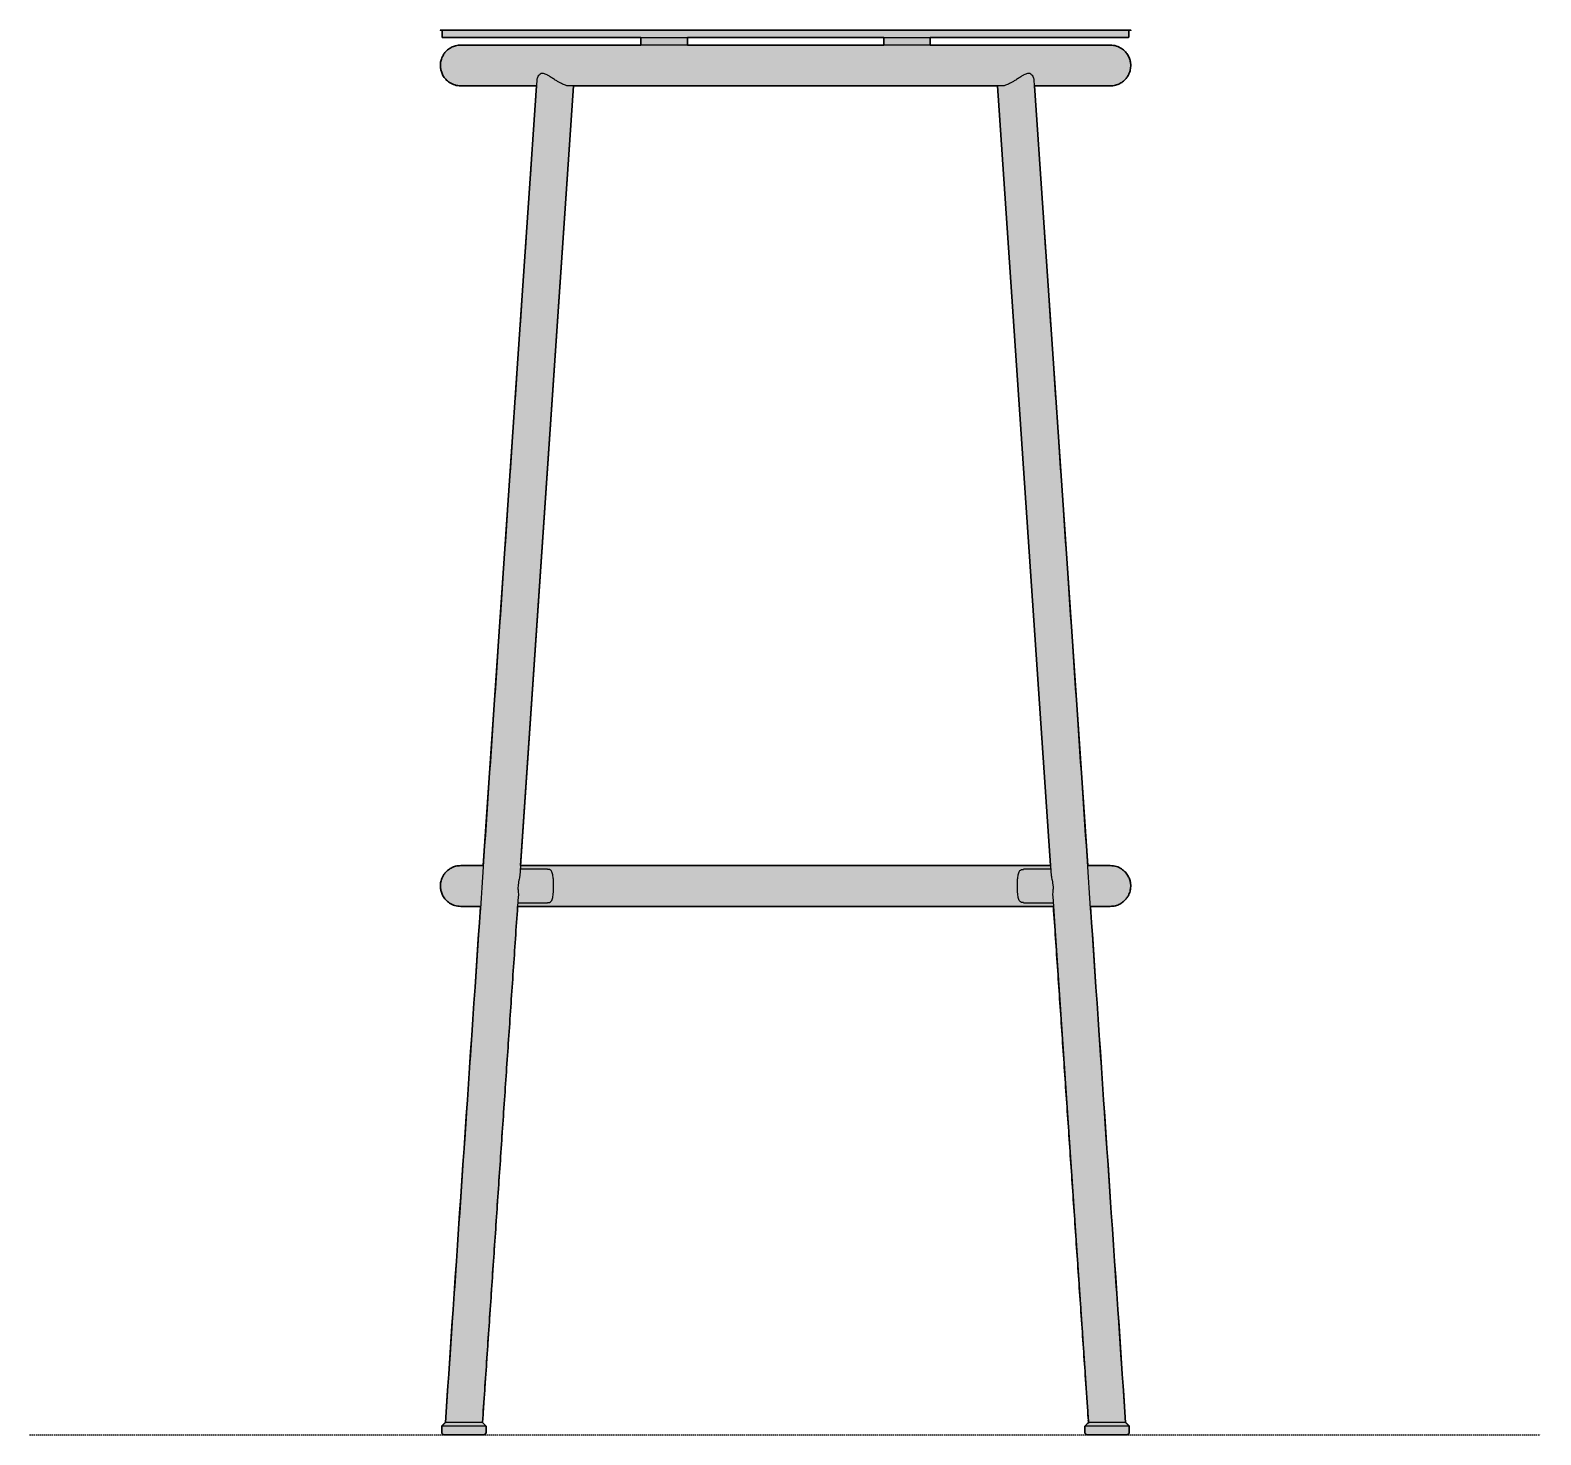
# Model space of a CAD drawing. Header units: millimetres. Extents: x 0 to 1638, y 0 to 757.
# Drawn here: x 0 to 814, y 0 to 757 of the extents above; entities that cross this region are included whole.
import ezdxf

# ---------------------------------------------------------------- set-up
doc = ezdxf.new("R2010")
doc.units = ezdxf.units.MM
doc.linetypes.add('Dots', pattern=[1, 0, -1])
doc.layers.add('Blocks', color=7, linetype='Continuous')
doc.layers.add('Blocks$Fill', color=7, linetype='Continuous', true_color=0xffffff)
for name, color, linetype, lineweight, true_color in [('Blocks$Inner', 7, 'Continuous', 25, 0x007f00), ('Blocks$Outline', 7, 'Continuous', 35, 0xff3f3f), ('Groud', 7, 'Dots', 25, 0x243775)]:
    doc.layers.add(name, color=color, linetype=linetype, lineweight=lineweight, true_color=true_color)

# ---------------------------------------------------------------- blocks, each defined once
blk = doc.blocks.new('Circa Barstool High Side')
at = {"layer": 'Blocks$Fill', "extrusion": (0, 0, -1)}
h = blk.add_hatch(color=256, dxfattribs=at)
h.paths.add_polyline_path([(-484.95, 752.6), (-484.95, 748.6), (-582.05, 748.6), (-582.88, 748.52), (-583.3, 748.48), (-583.71, 748.43), (-584.12, 748.37), (-584.53, 748.29), (-584.74, 748.25), (-584.94, 748.2), (-585.14, 748.15), (-585.34, 748.1), (-585.52, 748.04), (-585.7, 747.98), (-585.88, 747.92), (-586.06, 747.85), (-586.24, 747.78), (-586.41, 747.71), (-586.59, 747.63), (-586.76, 747.55), (-586.93, 747.47), (-587.11, 747.38), (-587.27, 747.29), (-587.44, 747.19), (-587.77, 747), (-588.1, 746.79), (-588.38, 746.59), (-588.67, 746.39), (-588.94, 746.17), (-589.21, 745.95), (-589.47, 745.72), (-589.72, 745.48), (-589.97, 745.23), (-590.21, 744.98), (-590.41, 744.75), (-590.61, 744.5), (-590.81, 744.26), (-590.99, 744), (-591.17, 743.75), (-591.35, 743.48), (-591.51, 743.21), (-591.67, 742.94), (-591.8, 742.7), (-591.92, 742.45), (-592.04, 742.19), (-592.16, 741.94), (-592.27, 741.68), (-592.37, 741.42), (-592.46, 741.16), (-592.55, 740.89), (-592.62, 740.66), (-592.68, 740.42), (-592.74, 740.18), (-592.8, 739.94), (-592.85, 739.7), (-592.89, 739.46), (-592.93, 739.22), (-592.96, 738.98), (-592.99, 738.77), (-593.01, 738.56), (-593.02, 738.35), (-593.04, 738.14), (-593.05, 737.93), (-593.05, 737.72), (-593.05, 737.51), (-593.05, 737.3), (-593.03, 736.94), (-593, 736.59), (-592.97, 736.24), (-592.92, 735.89), (-592.87, 735.61), (-592.81, 735.32), (-592.75, 735.04), (-592.68, 734.76), (-592.59, 734.45), (-592.49, 734.14), (-592.39, 733.84), (-592.27, 733.54), (-592.2, 733.36), (-592.12, 733.18), (-592.05, 733.01), (-591.96, 732.83), (-591.88, 732.66), (-591.79, 732.49), (-591.7, 732.32), (-591.6, 732.15), (-591.49, 731.95), (-591.37, 731.76), (-591.25, 731.57), (-591.13, 731.39), (-591, 731.2), (-590.87, 731.02), (-590.73, 730.84), (-590.59, 730.67), (-590.42, 730.47), (-590.26, 730.27), (-590.08, 730.08), (-589.9, 729.9), (-589.72, 729.72), (-589.54, 729.54), (-589.34, 729.37), (-589.15, 729.2), (-588.93, 729.01), (-588.7, 728.84), (-588.47, 728.67), (-588.23, 728.5), (-587.99, 728.34), (-587.74, 728.19), (-587.49, 728.04), (-587.24, 727.9), (-586.95, 727.75), (-586.66, 727.61), (-586.37, 727.48), (-586.07, 727.35), (-585.77, 727.24), (-585.47, 727.14), (-585.31, 727.09), (-585.16, 727.04), (-585, 727), (-584.85, 726.96), (-584.68, 726.92), (-584.51, 726.89), (-584.16, 726.82), (-583.81, 726.77), (-583.46, 726.72), (-582.76, 726.65), (-582.05, 726.6), (-581.63, 726.6), (-541.28, 726.6), (-569.87, 306.6), (-582.05, 306.6), (-582.88, 306.52), (-583.3, 306.48), (-583.71, 306.43), (-584.12, 306.37), (-584.53, 306.29), (-584.74, 306.25), (-584.94, 306.2), (-585.14, 306.15), (-585.34, 306.1), (-585.52, 306.04), (-585.7, 305.98), (-585.88, 305.92), (-586.06, 305.85), (-586.24, 305.78), (-586.41, 305.71), (-586.59, 305.63), (-586.76, 305.55), (-586.93, 305.47), (-587.11, 305.38), (-587.27, 305.29), (-587.44, 305.19), (-587.77, 305), (-588.1, 304.79), (-588.38, 304.59), (-588.67, 304.39), (-588.94, 304.17), (-589.21, 303.95), (-589.47, 303.72), (-589.72, 303.48), (-589.97, 303.23), (-590.21, 302.98), (-590.41, 302.75), (-590.61, 302.5), (-590.81, 302.26), (-590.99, 302), (-591.17, 301.75), (-591.35, 301.48), (-591.51, 301.21), (-591.67, 300.94), (-591.8, 300.7), (-591.92, 300.45), (-592.04, 300.19), (-592.16, 299.94), (-592.27, 299.68), (-592.37, 299.42), (-592.46, 299.16), (-592.55, 298.89), (-592.62, 298.66), (-592.68, 298.42), (-592.74, 298.18), (-592.8, 297.94), (-592.85, 297.7), (-592.89, 297.46), (-592.93, 297.22), (-592.96, 296.98), (-592.99, 296.77), (-593.01, 296.56), (-593.02, 296.35), (-593.04, 296.14), (-593.05, 295.93), (-593.05, 295.72), (-593.05, 295.51), (-593.05, 295.3), (-593.03, 294.94), (-593, 294.59), (-592.97, 294.24), (-592.92, 293.89), (-592.87, 293.61), (-592.81, 293.32), (-592.75, 293.04), (-592.68, 292.76), (-592.59, 292.45), (-592.49, 292.14), (-592.39, 291.84), (-592.27, 291.54), (-592.2, 291.36), (-592.12, 291.18), (-592.05, 291.01), (-591.96, 290.83), (-591.88, 290.66), (-591.79, 290.49), (-591.7, 290.32), (-591.6, 290.15), (-591.49, 289.95), (-591.37, 289.76), (-591.25, 289.57), (-591.13, 289.39), (-591, 289.2), (-590.87, 289.02), (-590.73, 288.84), (-590.59, 288.67), (-590.42, 288.47), (-590.26, 288.27), (-590.08, 288.08), (-589.9, 287.9), (-589.72, 287.72), (-589.54, 287.54), (-589.34, 287.37), (-589.15, 287.2), (-588.93, 287.01), (-588.7, 286.84), (-588.47, 286.67), (-588.23, 286.5), (-587.99, 286.34), (-587.74, 286.19), (-587.49, 286.04), (-587.24, 285.9), (-586.95, 285.75), (-586.66, 285.61), (-586.37, 285.48), (-586.07, 285.35), (-585.77, 285.24), (-585.47, 285.14), (-585.31, 285.09), (-585.16, 285.04), (-585, 285), (-584.85, 284.96), (-584.68, 284.92), (-584.51, 284.89), (-584.16, 284.82), (-583.81, 284.77), (-583.46, 284.72), (-582.76, 284.65), (-582.05, 284.6), (-581.63, 284.6), (-571.37, 284.6), (-590.3, 6.6), (-592.3, 4.6), (-592.3, 1.5), (-592.3, 1.47), (-592.3, 1.43), (-592.3, 1.4), (-592.29, 1.37), (-592.29, 1.33), (-592.29, 1.3), (-592.28, 1.26), (-592.28, 1.23), (-592.27, 1.19), (-592.26, 1.16), (-592.25, 1.12), (-592.24, 1.09), (-592.23, 1.05), (-592.22, 1.02), (-592.21, 0.98), (-592.2, 0.95), (-592.18, 0.91), (-592.17, 0.88), (-592.15, 0.84), (-592.13, 0.81), (-592.12, 0.78), (-592.1, 0.74), (-592.08, 0.71), (-592.06, 0.68), (-592.03, 0.65), (-592.01, 0.62), (-591.99, 0.58), (-591.97, 0.55), (-591.94, 0.52), (-591.91, 0.5), (-591.89, 0.47), (-591.86, 0.44), (-591.83, 0.41), (-591.8, 0.39), (-591.78, 0.36), (-591.75, 0.34), (-591.72, 0.31), (-591.68, 0.29), (-591.65, 0.27), (-591.62, 0.24), (-591.59, 0.22), (-591.56, 0.2), (-591.52, 0.19), (-591.49, 0.17), (-591.46, 0.15), (-591.42, 0.13), (-591.39, 0.12), (-591.35, 0.11), (-591.32, 0.09), (-591.28, 0.08), (-591.25, 0.07), (-591.21, 0.06), (-591.18, 0.05), (-591.14, 0.04), (-591.11, 0.03), (-591.07, 0.03), (-591.04, 0.02), (-591, 0.01), (-590.97, 0.01), (-590.94, 0.01), (-590.9, 0), (-590.87, 0), (-590.83, 0), (-590.8, 0), (-569.8, 0), (-569.77, 0), (-569.73, 0), (-569.7, 0), (-569.67, 0.01), (-569.63, 0.01), (-569.6, 0.01), (-569.56, 0.02), (-569.53, 0.03), (-569.49, 0.03), (-569.46, 0.04), (-569.42, 0.05), (-569.39, 0.06), (-569.35, 0.07), (-569.32, 0.08), (-569.28, 0.09), (-569.25, 0.11), (-569.21, 0.12), (-569.18, 0.13), (-569.15, 0.15), (-569.11, 0.17), (-569.08, 0.19), (-569.04, 0.2), (-569.01, 0.22), (-568.98, 0.24), (-568.95, 0.27), (-568.92, 0.29), (-568.89, 0.31), (-568.86, 0.34), (-568.83, 0.36), (-568.8, 0.39), (-568.77, 0.41), (-568.74, 0.44), (-568.71, 0.47), (-568.69, 0.5), (-568.66, 0.52), (-568.64, 0.55), (-568.61, 0.58), (-568.59, 0.62), (-568.57, 0.65), (-568.55, 0.68), (-568.52, 0.71), (-568.5, 0.74), (-568.49, 0.78), (-568.47, 0.81), (-568.45, 0.84), (-568.44, 0.88), (-568.42, 0.91), (-568.41, 0.95), (-568.39, 0.98), (-568.38, 1.02), (-568.37, 1.05), (-568.36, 1.09), (-568.35, 1.12), (-568.34, 1.16), (-568.33, 1.19), (-568.33, 1.23), (-568.32, 1.26), (-568.31, 1.3), (-568.31, 1.33), (-568.31, 1.37), (-568.3, 1.4), (-568.3, 1.43), (-568.3, 1.47), (-568.3, 1.5), (-568.3, 4.6), (-570.3, 6.6), (-551.37, 284.6), (-262.67, 284.6), (-243.74, 6.6), (-245.74, 4.6), (-245.74, 1.5), (-245.74, 1.47), (-245.74, 1.43), (-245.74, 1.4), (-245.74, 1.37), (-245.73, 1.33), (-245.73, 1.3), (-245.72, 1.26), (-245.72, 1.23), (-245.71, 1.19), (-245.7, 1.16), (-245.69, 1.12), (-245.68, 1.09), (-245.67, 1.05), (-245.66, 1.02), (-245.65, 0.98), (-245.64, 0.95), (-245.62, 0.91), (-245.61, 0.88), (-245.59, 0.84), (-245.57, 0.81), (-245.56, 0.78), (-245.54, 0.74), (-245.52, 0.71), (-245.5, 0.68), (-245.48, 0.65), (-245.45, 0.62), (-245.43, 0.58), (-245.41, 0.55), (-245.38, 0.52), (-245.36, 0.5), (-245.33, 0.47), (-245.3, 0.44), (-245.27, 0.41), (-245.25, 0.39), (-245.22, 0.36), (-245.19, 0.34), (-245.16, 0.31), (-245.13, 0.29), (-245.09, 0.27), (-245.06, 0.24), (-245.03, 0.22), (-245, 0.2), (-244.96, 0.19), (-244.93, 0.17), (-244.9, 0.15), (-244.86, 0.13), (-244.83, 0.12), (-244.79, 0.11), (-244.76, 0.09), (-244.72, 0.08), (-244.69, 0.07), (-244.65, 0.06), (-244.62, 0.05), (-244.58, 0.04), (-244.55, 0.03), (-244.51, 0.03), (-244.48, 0.02), (-244.45, 0.01), (-244.41, 0.01), (-244.38, 0.01), (-244.34, 0), (-244.31, 0), (-244.28, 0), (-244.24, 0), (-223.24, 0), (-223.21, 0), (-223.18, 0), (-223.14, 0), (-223.11, 0.01), (-223.07, 0.01), (-223.04, 0.01), (-223, 0.02), (-222.97, 0.03), (-222.93, 0.03), (-222.9, 0.04), (-222.86, 0.05), (-222.83, 0.06), (-222.79, 0.07), (-222.76, 0.08), (-222.72, 0.09), (-222.69, 0.11), (-222.66, 0.12), (-222.62, 0.13), (-222.59, 0.15), (-222.55, 0.17), (-222.52, 0.19), (-222.49, 0.2), (-222.45, 0.22), (-222.42, 0.24), (-222.39, 0.27), (-222.36, 0.29), (-222.33, 0.31), (-222.3, 0.34), (-222.27, 0.36), (-222.24, 0.39), (-222.21, 0.41), (-222.18, 0.44), (-222.15, 0.47), (-222.13, 0.5), (-222.1, 0.52), (-222.08, 0.55), (-222.05, 0.58), (-222.03, 0.62), (-222.01, 0.65), (-221.99, 0.68), (-221.97, 0.71), (-221.95, 0.74), (-221.93, 0.78), (-221.91, 0.81), (-221.89, 0.84), (-221.88, 0.88), (-221.86, 0.91), (-221.85, 0.95), (-221.83, 0.98), (-221.82, 1.02), (-221.81, 1.05), (-221.8, 1.09), (-221.79, 1.12), (-221.78, 1.16), (-221.77, 1.19), (-221.77, 1.23), (-221.76, 1.26), (-221.76, 1.3), (-221.75, 1.33), (-221.75, 1.37), (-221.75, 1.4), (-221.74, 1.43), (-221.74, 1.47), (-221.74, 1.5), (-221.74, 4.6), (-223.74, 6.6), (-242.67, 284.6), (-232.05, 284.6), (-231.22, 284.68), (-230.8, 284.72), (-230.39, 284.77), (-229.98, 284.83), (-229.57, 284.91), (-229.37, 284.95), (-229.16, 285), (-228.96, 285.05), (-228.76, 285.1), (-228.58, 285.16), (-228.4, 285.22), (-228.22, 285.28), (-228.04, 285.35), (-227.86, 285.42), (-227.69, 285.49), (-227.51, 285.57), (-227.34, 285.65), (-227.17, 285.73), (-227, 285.82), (-226.83, 285.91), (-226.66, 286.01), (-226.33, 286.2), (-226, 286.41), (-225.72, 286.61), (-225.43, 286.81), (-225.16, 287.03), (-224.89, 287.25), (-224.63, 287.48), (-224.38, 287.72), (-224.13, 287.97), (-223.89, 288.22), (-223.69, 288.45), (-223.49, 288.7), (-223.29, 288.94), (-223.11, 289.2), (-222.93, 289.45), (-222.76, 289.72), (-222.59, 289.99), (-222.43, 290.26), (-222.3, 290.5), (-222.18, 290.75), (-222.06, 291.01), (-221.94, 291.26), (-221.84, 291.52), (-221.73, 291.78), (-221.64, 292.04), (-221.55, 292.31), (-221.48, 292.54), (-221.42, 292.78), (-221.36, 293.02), (-221.3, 293.26), (-221.25, 293.5), (-221.21, 293.74), (-221.17, 293.98), (-221.14, 294.22), (-221.11, 294.43), (-221.09, 294.64), (-221.08, 294.85), (-221.06, 295.06), (-221.06, 295.27), (-221.05, 295.48), (-221.05, 295.69), (-221.05, 295.9), (-221.07, 296.26), (-221.1, 296.61), (-221.13, 296.96), (-221.18, 297.31), (-221.23, 297.59), (-221.29, 297.88), (-221.35, 298.16), (-221.42, 298.44), (-221.51, 298.75), (-221.61, 299.06), (-221.71, 299.36), (-221.83, 299.66), (-221.9, 299.84), (-221.98, 300.02), (-222.06, 300.19), (-222.14, 300.37), (-222.22, 300.54), (-222.31, 300.71), (-222.4, 300.88), (-222.5, 301.05), (-222.61, 301.25), (-222.73, 301.44), (-222.85, 301.63), (-222.97, 301.81), (-223.1, 302), (-223.24, 302.18), (-223.37, 302.36), (-223.51, 302.53), (-223.68, 302.73), (-223.85, 302.93), (-224.02, 303.12), (-224.2, 303.3), (-224.38, 303.48), (-224.57, 303.66), (-224.76, 303.83), (-224.95, 304), (-225.17, 304.19), (-225.4, 304.36), (-225.63, 304.53), (-225.87, 304.7), (-226.11, 304.86), (-226.36, 305.01), (-226.61, 305.16), (-226.86, 305.3), (-227.15, 305.45), (-227.44, 305.59), (-227.73, 305.72), (-228.03, 305.85), (-228.33, 305.96), (-228.63, 306.06), (-228.79, 306.11), (-228.94, 306.16), (-229.1, 306.2), (-229.25, 306.24), (-229.42, 306.28), (-229.59, 306.31), (-229.94, 306.38), (-230.29, 306.43), (-230.64, 306.48), (-231.34, 306.55), (-232.05, 306.6), (-232.66, 306.6), (-244.17, 306.6), (-272.76, 726.6), (-232.05, 726.6), (-231.22, 726.68), (-230.8, 726.72), (-230.39, 726.77), (-229.98, 726.83), (-229.57, 726.91), (-229.37, 726.95), (-229.16, 727), (-228.96, 727.05), (-228.76, 727.1), (-228.58, 727.16), (-228.4, 727.22), (-228.22, 727.28), (-228.04, 727.35), (-227.86, 727.42), (-227.69, 727.49), (-227.51, 727.57), (-227.34, 727.65), (-227.17, 727.73), (-227, 727.82), (-226.83, 727.91), (-226.66, 728.01), (-226.33, 728.2), (-226, 728.41), (-225.72, 728.61), (-225.43, 728.81), (-225.16, 729.03), (-224.89, 729.25), (-224.63, 729.48), (-224.38, 729.72), (-224.13, 729.97), (-223.89, 730.22), (-223.69, 730.45), (-223.49, 730.7), (-223.29, 730.94), (-223.11, 731.2), (-222.93, 731.45), (-222.76, 731.72), (-222.59, 731.99), (-222.43, 732.26), (-222.3, 732.5), (-222.18, 732.75), (-222.06, 733.01), (-221.94, 733.26), (-221.84, 733.52), (-221.73, 733.78), (-221.64, 734.04), (-221.55, 734.31), (-221.48, 734.54), (-221.42, 734.78), (-221.36, 735.02), (-221.3, 735.26), (-221.25, 735.5), (-221.21, 735.74), (-221.17, 735.98), (-221.14, 736.22), (-221.11, 736.43), (-221.09, 736.64), (-221.08, 736.85), (-221.06, 737.06), (-221.06, 737.27), (-221.05, 737.48), (-221.05, 737.69), (-221.05, 737.9), (-221.07, 738.26), (-221.1, 738.61), (-221.13, 738.96), (-221.18, 739.31), (-221.23, 739.59), (-221.29, 739.88), (-221.35, 740.16), (-221.42, 740.44), (-221.51, 740.75), (-221.61, 741.06), (-221.71, 741.36), (-221.83, 741.66), (-221.9, 741.84), (-221.98, 742.02), (-222.06, 742.19), (-222.14, 742.37), (-222.22, 742.54), (-222.31, 742.71), (-222.4, 742.88), (-222.5, 743.05), (-222.61, 743.25), (-222.73, 743.44), (-222.85, 743.63), (-222.97, 743.81), (-223.1, 744), (-223.24, 744.18), (-223.37, 744.36), (-223.51, 744.53), (-223.68, 744.73), (-223.85, 744.93), (-224.02, 745.12), (-224.2, 745.3), (-224.38, 745.48), (-224.57, 745.66), (-224.76, 745.83), (-224.95, 746), (-225.17, 746.19), (-225.4, 746.36), (-225.63, 746.53), (-225.87, 746.7), (-226.11, 746.86), (-226.36, 747.01), (-226.61, 747.16), (-226.86, 747.3), (-227.15, 747.45), (-227.44, 747.59), (-227.73, 747.72), (-228.03, 747.85), (-228.33, 747.96), (-228.63, 748.06), (-228.79, 748.11), (-228.94, 748.16), (-229.1, 748.2), (-229.25, 748.24), (-229.42, 748.28), (-229.59, 748.31), (-229.94, 748.38), (-230.29, 748.43), (-230.64, 748.48), (-231.34, 748.55), (-232.05, 748.6), (-329.15, 748.6), (-329.15, 752.6), (-222.52, 752.6), (-222.51, 752.6), (-222.5, 752.6), (-222.49, 752.6), (-222.48, 752.6), (-222.46, 752.6), (-222.45, 752.6), (-222.44, 752.61), (-222.43, 752.61), (-222.42, 752.61), (-222.41, 752.61), (-222.4, 752.62), (-222.38, 752.62), (-222.37, 752.62), (-222.36, 752.63), (-222.35, 752.63), (-222.34, 752.64), (-222.33, 752.64), (-222.31, 752.64), (-222.3, 752.65), (-222.29, 752.66), (-222.28, 752.66), (-222.27, 752.67), (-222.26, 752.67), (-222.25, 752.68), (-222.24, 752.69), (-222.23, 752.7), (-222.22, 752.7), (-222.21, 752.71), (-222.2, 752.72), (-222.19, 752.73), (-222.18, 752.74), (-222.17, 752.75), (-222.16, 752.76), (-222.15, 752.77), (-222.14, 752.77), (-222.13, 752.78), (-222.13, 752.79), (-222.12, 752.81), (-222.11, 752.82), (-222.1, 752.83), (-222.1, 752.84), (-222.09, 752.85), (-222.08, 752.86), (-222.08, 752.87), (-222.07, 752.88), (-222.07, 752.89), (-222.06, 752.9), (-222.06, 752.92), (-222.05, 752.93), (-222.05, 752.94), (-222.04, 752.95), (-222.04, 752.96), (-222.04, 752.97), (-222.03, 752.99), (-222.03, 753), (-222.03, 753.01), (-222.03, 753.02), (-222.03, 753.03), (-222.02, 753.04), (-222.02, 753.06), (-222.02, 753.07), (-222.02, 753.08), (-222.02, 753.09), (-222.02, 753.1), (-222.02, 756.1), (-222.02, 756.11), (-222.02, 756.12), (-222.02, 756.13), (-222.02, 756.14), (-222.02, 756.16), (-222.03, 756.17), (-222.03, 756.18), (-222.03, 756.19), (-222.03, 756.2), (-222.03, 756.21), (-222.04, 756.23), (-222.04, 756.24), (-222.04, 756.25), (-222.05, 756.26), (-222.05, 756.27), (-222.06, 756.28), (-222.06, 756.3), (-222.07, 756.31), (-222.07, 756.32), (-222.08, 756.33), (-222.08, 756.34), (-222.09, 756.35), (-222.1, 756.36), (-222.1, 756.37), (-222.11, 756.38), (-222.12, 756.39), (-222.13, 756.41), (-222.13, 756.42), (-222.14, 756.43), (-222.15, 756.43), (-222.16, 756.44), (-222.17, 756.45), (-222.18, 756.46), (-222.19, 756.47), (-222.2, 756.48), (-222.21, 756.49), (-222.22, 756.5), (-222.23, 756.5), (-222.24, 756.51), (-222.25, 756.52), (-222.26, 756.53), (-222.27, 756.53), (-222.28, 756.54), (-222.29, 756.54), (-222.3, 756.55), (-222.31, 756.56), (-222.33, 756.56), (-222.34, 756.56), (-222.35, 756.57), (-222.36, 756.57), (-222.37, 756.58), (-222.38, 756.58), (-222.4, 756.58), (-222.41, 756.59), (-222.42, 756.59), (-222.43, 756.59), (-222.44, 756.59), (-222.45, 756.6), (-222.46, 756.6), (-222.48, 756.6), (-222.49, 756.6), (-222.5, 756.6), (-222.51, 756.6), (-222.52, 756.6), (-591.52, 756.6), (-591.53, 756.6), (-591.54, 756.6), (-591.55, 756.6), (-591.57, 756.6), (-591.58, 756.6), (-591.59, 756.6), (-591.6, 756.59), (-591.61, 756.59), (-591.62, 756.59), (-591.64, 756.59), (-591.65, 756.58), (-591.66, 756.58), (-591.67, 756.58), (-591.68, 756.57), (-591.69, 756.57), (-591.71, 756.56), (-591.72, 756.56), (-591.73, 756.56), (-591.74, 756.55), (-591.75, 756.54), (-591.76, 756.54), (-591.77, 756.53), (-591.78, 756.53), (-591.79, 756.52), (-591.81, 756.51), (-591.82, 756.5), (-591.83, 756.5), (-591.84, 756.49), (-591.85, 756.48), (-591.86, 756.47), (-591.87, 756.46), (-591.87, 756.45), (-591.88, 756.44), (-591.89, 756.43), (-591.9, 756.43), (-591.91, 756.42), (-591.92, 756.41), (-591.93, 756.39), (-591.93, 756.38), (-591.94, 756.37), (-591.95, 756.36), (-591.95, 756.35), (-591.96, 756.34), (-591.97, 756.33), (-591.97, 756.32), (-591.98, 756.31), (-591.98, 756.3), (-591.99, 756.28), (-591.99, 756.27), (-591.99, 756.26), (-592, 756.25), (-592, 756.24), (-592.01, 756.23), (-592.01, 756.21), (-592.01, 756.2), (-592.01, 756.19), (-592.01, 756.18), (-592.02, 756.17), (-592.02, 756.16), (-592.02, 756.14), (-592.02, 756.13), (-592.02, 756.12), (-592.02, 756.11), (-592.02, 756.1), (-592.02, 753.1), (-592.02, 753.09), (-592.02, 753.08), (-592.02, 753.07), (-592.02, 753.06), (-592.02, 753.04), (-592.02, 753.03), (-592.01, 753.02), (-592.01, 753.01), (-592.01, 753), (-592.01, 752.99), (-592.01, 752.97), (-592, 752.96), (-592, 752.95), (-591.99, 752.94), (-591.99, 752.93), (-591.99, 752.92), (-591.98, 752.9), (-591.98, 752.89), (-591.97, 752.88), (-591.97, 752.87), (-591.96, 752.86), (-591.95, 752.85), (-591.95, 752.84), (-591.94, 752.83), (-591.93, 752.82), (-591.93, 752.81), (-591.92, 752.79), (-591.91, 752.78), (-591.9, 752.77), (-591.89, 752.77), (-591.88, 752.76), (-591.87, 752.75), (-591.87, 752.74), (-591.86, 752.73), (-591.85, 752.72), (-591.84, 752.71), (-591.83, 752.7), (-591.82, 752.7), (-591.81, 752.69), (-591.79, 752.68), (-591.78, 752.67), (-591.77, 752.67), (-591.76, 752.66), (-591.75, 752.66), (-591.74, 752.65), (-591.73, 752.64), (-591.72, 752.64), (-591.71, 752.64), (-591.69, 752.63), (-591.68, 752.63), (-591.67, 752.62), (-591.66, 752.62), (-591.65, 752.62), (-591.64, 752.61), (-591.62, 752.61), (-591.61, 752.61), (-591.6, 752.61), (-591.59, 752.6), (-591.58, 752.6), (-591.57, 752.6), (-591.55, 752.6), (-591.54, 752.6), (-591.53, 752.6), (-591.52, 752.6)], flags=0)
h.paths.add_polyline_path([(-459.95, 748.6), (-459.95, 752.6), (-354.15, 752.6), (-354.15, 748.6)], flags=0)
h.paths.add_polyline_path([(-521.28, 726.6), (-292.76, 726.6), (-264.17, 306.6), (-549.87, 306.6)], flags=0)
at = {"layer": 'Blocks$Inner'}
for p, q in [((222.02, 756.1), (222.02, 753.1)), ((591.52, 756.6), (222.52, 756.6)), ((222.52, 752.6), (591.52, 752.6)), ((329.15, 752.6), (329.15, 748.6)), ((354.15, 748.6), (354.15, 752.6)), ((459.95, 752.6), (459.95, 748.6)), ((484.95, 748.6), (484.95, 752.6)), ((592.02, 753.1), (592.02, 756.1)), ((582.05, 748.6), (232.05, 748.6)), ((292.76, 726.6), (263.8, 301.17)), ((521.28, 726.6), (550.24, 301.17)), ((278.79, 304.6), (264.03, 304.6)), ((550.01, 304.6), (535.25, 304.6)), ((262.81, 286.6), (278.81, 286.6)), ((535.24, 286.6), (551.24, 286.6)), ((245.74, 4.6), (221.74, 4.6)), ((223.24, 0), (244.24, 0)), ((592.3, 4.6), (568.3, 4.6)), ((569.8, 0), (590.8, 0))]:
    blk.add_line(p, q, dxfattribs=at)
for points in [[(263.04, 290.03), (243.74, 6.6), (223.74, 6.6), (221.74, 4.6), (221.74, 1.5)], [(551, 290.03), (570.3, 6.6), (568.3, 4.6), (568.3, 1.5)], [(245.74, 1.5), (245.74, 4.6), (243.74, 6.6)], [(592.3, 1.5), (592.3, 4.6), (590.3, 6.6), (570.3, 6.6)]]:
    blk.add_lwpolyline(points, dxfattribs=at)
for centre, radius, start, end in [((222.52, 756.1), 0.5, 90, 180), ((222.52, 753.1), 0.5, 180, 270), ((591.52, 756.1), 0.5, 0, 90), ((591.52, 753.1), 0.5, 270, 0), ((223.24, 1.5), 1.5, 180, 270), ((244.24, 1.5), 1.5, 270, 0), ((569.8, 1.5), 1.5, 180, 270), ((590.8, 1.5), 1.5, 270, 360)]:
    blk.add_arc(centre, radius, start, end, dxfattribs=at)
for points, knots in [([(232.05, 748.6), (231.11, 748.53), (229.31, 748.4), (226.89, 747.41), (224.97, 746.11), (223.52, 744.64), (222.5, 743.15), (221.83, 741.75), (221.41, 740.49), (221.15, 739.23), (221.02, 737.81), (221.1, 736.13), (221.52, 734.2), (222.4, 732.14), (223.88, 730.08), (226.01, 728.26), (228.8, 726.88), (230.94, 726.7), (232.05, 726.6)], [351.998969, 351.998969, 351.998969, 351.998969, 352.080797, 352.15522, 352.222227, 352.28181, 352.333961, 352.378672, 352.415937, 352.449526, 352.49039, 352.53922, 352.596008, 352.660746, 352.733423, 352.814028, 352.902548, 352.998969, 352.998969, 352.998969, 352.998969]), ([(582.05, 726.6), (582.99, 726.67), (584.79, 726.8), (587.21, 727.79), (589.13, 729.09), (590.58, 730.56), (591.6, 732.05), (592.27, 733.45), (592.69, 734.71), (592.95, 735.97), (593.08, 737.39), (593, 739.07), (592.58, 741), (591.7, 743.06), (590.22, 745.12), (588.09, 746.94), (585.3, 748.32), (583.16, 748.5), (582.05, 748.6)], [1, 1, 1, 1, 1.081828, 1.15625, 1.223258, 1.282841, 1.334992, 1.379702, 1.416968, 1.450556, 1.49142, 1.54025, 1.597039, 1.661776, 1.734453, 1.815058, 1.903578, 2, 2, 2, 2]), ([(290, 726.6), (289.55, 726.63), (288.32, 726.98), (286.58, 727.67), (284.85, 728.58), (283.25, 729.54), (281.56, 730.64), (279.95, 731.71), (278.31, 732.71), (276.77, 733.37), (275.24, 733.28), (274.19, 732.53), (273.5, 731.56), (273.1, 730.62), (273.02, 730.02), (272.98, 729.72)], [726.7131732, 726.7131732, 726.7131732, 726.7131732, 726.7888179, 726.8836326, 726.9487888, 727.0138831, 727.0951221, 727.176174, 727.2387622, 727.3306871, 727.3976175, 727.4833172, 727.5556726, 727.6173938, 727.6800963, 727.6800963, 727.6800963, 727.6800963]), ([(541.07, 729.68), (541.02, 730.02), (540.94, 730.62), (540.54, 731.56), (539.86, 732.53), (538.8, 733.28), (537.27, 733.37), (535.73, 732.71), (534.09, 731.71), (532.48, 730.64), (530.79, 729.54), (529.19, 728.58), (527.46, 727.67), (525.72, 726.98), (524.49, 726.63), (524.04, 726.6)], [724.7510861, 724.7510861, 724.7510861, 724.7510861, 724.8137886, 724.8755097, 724.9478652, 725.0335649, 725.1004953, 725.1924202, 725.2550084, 725.3360603, 725.4172993, 725.4823935, 725.5475498, 725.6423645, 725.7180091, 725.7180091, 725.7180091, 725.7180091]), ([(232.05, 726.6), (232.13, 726.6), (232.29, 726.6), (233.55, 726.6), (235.42, 726.6), (237.86, 726.6), (240.98, 726.6), (244.81, 726.6), (249.34, 726.6), (254.1, 726.6), (258.95, 726.6), (263.76, 726.6), (268.32, 726.6), (271.37, 726.6), (272.76, 726.6)], [352.998969, 352.998969, 352.998969, 352.998969, 353.099326, 353.19539, 353.287161, 353.374639, 353.457823, 353.555758, 353.646985, 353.731504, 353.809314, 353.880415, 353.944806, 353.998969, 353.998969, 353.998969, 353.998969]), ([(524.04, 726.6), (521.64, 726.6), (516.28, 726.6), (506.88, 726.6), (496.02, 726.6), (484.31, 726.6), (472.47, 726.6), (460.59, 726.6), (448.76, 726.6), (437.07, 726.6), (425.56, 726.6), (414.31, 726.6), (403.37, 726.6), (391.87, 726.6), (379.73, 726.6), (366.92, 726.6), (354.28, 726.6), (341.89, 726.6), (329.83, 726.6), (318.18, 726.6), (307.02, 726.6), (298.22, 726.6), (292.62, 726.6), (290.5, 726.6), (290, 726.6)], [725.7180091, 725.7180091, 725.7180091, 725.7180091, 725.755446, 725.8011938, 725.8541601, 725.9057268, 725.9559908, 726.0049521, 726.0526105, 726.0989661, 726.1440188, 726.1877686, 726.2302155, 726.2713593, 726.3218122, 726.3724412, 726.4232626, 726.4742766, 726.5254831, 726.5768642, 726.6282564, 726.6796201, 726.7052958, 726.7131732, 726.7131732, 726.7131732, 726.7131732]), ([(541.28, 726.6), (541.99, 726.6), (545.66, 726.6), (551.59, 726.6), (558.99, 726.6), (565.57, 726.6), (571.25, 726.6), (575.5, 726.6), (578.52, 726.6), (580.52, 726.6), (581.81, 726.6), (581.97, 726.6), (582.05, 726.6)], [0, 0, 0, 0, 0.026701, 0.136768, 0.250154, 0.366861, 0.486886, 0.61023, 0.70493, 0.801498, 0.899933, 1, 1, 1, 1]), ([(232.05, 306.6), (231.11, 306.53), (229.31, 306.4), (226.89, 305.41), (224.97, 304.11), (223.52, 302.64), (222.5, 301.15), (221.83, 299.75), (221.41, 298.49), (221.15, 297.23), (221.02, 295.81), (221.1, 294.13), (221.52, 292.2), (222.4, 290.14), (223.88, 288.08), (226.01, 286.26), (228.8, 284.88), (230.94, 284.7), (232.05, 284.6)], [1, 1, 1, 1, 1.081828, 1.15625, 1.223258, 1.282841, 1.334992, 1.379702, 1.416968, 1.450556, 1.49142, 1.54025, 1.597039, 1.661776, 1.734453, 1.815058, 1.903578, 2, 2, 2, 2]), ([(244.17, 306.6), (243.07, 306.6), (240.34, 306.6), (237.05, 306.6), (234.22, 306.6), (232.4, 306.6), (232.17, 306.6), (232.05, 306.6)], [0, 0, 0, 0, 0.138457, 0.34594, 0.558691, 0.776712, 1, 1, 1, 1]), ([(549.87, 306.6), (548.35, 306.6), (545.31, 306.6), (540.46, 306.6), (535.47, 306.6), (528.62, 306.6), (519.51, 306.6), (507.76, 306.6), (495.33, 306.6), (482.49, 306.6), (469.57, 306.6), (458.85, 306.6), (450.43, 306.6), (444.29, 306.6), (438.26, 306.6), (432.28, 306.6), (426.03, 306.6), (419.13, 306.6), (411.3, 306.6), (402.5, 306.6), (392.75, 306.6), (382.1, 306.6), (370.61, 306.6), (359.49, 306.6), (348.9, 306.6), (338.98, 306.6), (328.82, 306.6), (318.52, 306.6), (308.17, 306.6), (297.89, 306.6), (287.78, 306.6), (278.7, 306.6), (270.75, 306.6), (266.33, 306.6), (264.17, 306.6)], [0, 0, 0, 0, 0.023398, 0.046594, 0.068694, 0.090802, 0.135027, 0.17928, 0.22356, 0.267401, 0.309426, 0.349546, 0.368896, 0.387768, 0.406164, 0.424084, 0.442114, 0.462724, 0.48619, 0.512511, 0.541688, 0.57372, 0.608607, 0.646348, 0.676531, 0.70832, 0.741715, 0.776715, 0.813321, 0.851533, 0.891351, 0.932774, 0.967072, 1, 1, 1, 1]), ([(282.05, 295.6), (282.04, 296.47), (282.02, 298.21), (281.81, 300.74), (281.47, 302.48), (280.97, 303.61), (280.37, 304.25), (279.69, 304.61), (278.98, 304.56), (278.79, 304.55)], [1, 1, 1, 1, 1.174319, 1.347981, 1.579009, 1.694962, 1.8142, 1.948409, 2, 2, 2, 2]), ([(531.99, 295.6), (532, 296.47), (532.03, 298.21), (532.24, 300.74), (532.57, 302.48), (533.07, 303.61), (533.67, 304.25), (534.36, 304.61), (535.06, 304.56), (535.25, 304.55)], [1, 1, 1, 1, 1.174319, 1.347981, 1.579009, 1.694962, 1.8142, 1.948409, 2, 2, 2, 2]), ([(582.05, 306.6), (581.96, 306.6), (581.79, 306.6), (580.42, 306.6), (578.4, 306.6), (575.73, 306.6), (572.91, 306.6), (570.76, 306.6), (569.87, 306.6)], [2, 2, 2, 2, 2.194843, 2.381355, 2.559104, 2.728088, 2.888307, 3, 3, 3, 3]), ([(582.05, 284.6), (582.99, 284.67), (584.79, 284.8), (587.21, 285.79), (589.13, 287.09), (590.58, 288.56), (591.6, 290.05), (592.27, 291.45), (592.69, 292.71), (592.95, 293.97), (593.08, 295.39), (593, 297.07), (592.58, 299), (591.7, 301.06), (590.22, 303.12), (588.09, 304.94), (585.3, 306.32), (583.16, 306.5), (582.05, 306.6)], [1, 1, 1, 1, 1.081828, 1.15625, 1.223258, 1.282841, 1.334992, 1.379702, 1.416968, 1.450556, 1.49142, 1.54025, 1.597039, 1.661776, 1.734453, 1.815058, 1.903578, 2, 2, 2, 2]), ([(262.87, 295.6), (262.85, 295.09), (262.82, 293.86), (263, 292.21), (263.09, 290.91), (263.04, 290.28), (263.04, 290.03)], [1, 1, 1, 1, 1.23677, 1.568029, 1.85375, 2, 2, 2, 2]), ([(263.8, 301.17), (263.77, 300.96), (263.72, 300.03), (263.32, 298.48), (262.96, 296.67), (262.89, 295.84), (262.87, 295.6)], [0, 0, 0, 0, 0.124267, 0.634973, 0.8937, 1, 1, 1, 1]), ([(278.81, 286.63), (279.17, 286.65), (280.1, 286.69), (281.01, 287.5), (281.52, 288.89), (281.81, 290.66), (281.97, 292.41), (282.04, 294.14), (282.05, 295.29), (282.05, 295.6)], [0, 0, 0, 0, 0.106435, 0.274397, 0.52013, 0.642231, 0.769031, 0.937316, 1, 1, 1, 1]), ([(535.23, 286.63), (534.87, 286.65), (533.95, 286.69), (533.03, 287.5), (532.52, 288.89), (532.24, 290.66), (532.07, 292.41), (532, 294.14), (531.99, 295.29), (531.99, 295.6)], [0, 0, 0, 0, 0.106435, 0.274397, 0.52013, 0.642231, 0.769031, 0.937316, 1, 1, 1, 1]), ([(550.24, 301.17), (550.28, 300.96), (550.32, 300.03), (550.72, 298.48), (551.08, 296.67), (551.16, 295.84), (551.18, 295.6)], [426.417203, 426.417203, 426.417203, 426.417203, 426.54147, 427.052175, 427.310903, 427.417203, 427.417203, 427.417203, 427.417203]), ([(551.18, 295.6), (551.19, 295.09), (551.22, 293.86), (551.05, 292.21), (550.95, 290.91), (551.01, 290.28), (551.02, 290.07)], [427.417203, 427.417203, 427.417203, 427.417203, 427.653973, 427.985232, 428.270953, 428.417203, 428.417203, 428.417203, 428.417203]), ([(232.05, 284.6), (232.13, 284.6), (232.29, 284.6), (233.55, 284.6), (235.41, 284.6), (237.88, 284.6), (240.26, 284.6), (242.07, 284.6), (242.67, 284.6)], [2, 2, 2, 2, 2.200428, 2.392282, 2.575563, 2.750269, 2.9164, 3, 3, 3, 3]), ([(262.67, 284.6), (263.1, 284.6), (264.97, 284.6), (268.43, 284.6), (272.91, 284.6), (277.35, 284.6), (281.88, 284.6), (286.59, 284.6), (291.47, 284.6), (298.21, 284.6), (307.03, 284.6), (318.18, 284.6), (329.83, 284.6), (341.89, 284.6), (354.28, 284.6), (366.92, 284.6), (379.73, 284.6), (391.87, 284.6), (403.37, 284.6), (414.31, 284.6), (425.56, 284.6), (437.07, 284.6), (448.76, 284.6), (460.59, 284.6), (472.47, 284.6), (484.31, 284.6), (496.02, 284.6), (506.89, 284.6), (516.93, 284.6), (526.17, 284.6), (535.09, 284.6), (543.65, 284.6), (548.77, 284.6), (551.37, 284.6)], [0, 0, 0, 0, 0.0068886, 0.0299833, 0.0506714, 0.0701345, 0.089603, 0.1090769, 0.1285562, 0.1480409, 0.1870197, 0.2260201, 0.2650121, 0.3038716, 0.342585, 0.3811523, 0.4195735, 0.4578611, 0.4890842, 0.5212962, 0.554497, 0.5886865, 0.6238648, 0.6600317, 0.6971873, 0.7353316, 0.7744644, 0.8146594, 0.8493764, 0.8852844, 0.9223833, 0.960673, 1, 1, 1, 1]), ([(571.37, 284.6), (572.88, 284.6), (575.64, 284.6), (578.51, 284.6), (580.52, 284.6), (581.81, 284.6), (581.97, 284.6), (582.05, 284.6)], [0, 0, 0, 0, 0.2258117, 0.4139113, 0.6057206, 0.8012395, 1, 1, 1, 1])]:
    blk.add_open_spline(points, degree=3, knots=knots, dxfattribs=at)
for points in [[(272.98, 729.72), (223.74, 6.6)], [(590.3, 6.6), (541.07, 729.68)]]:
    blk.add_open_spline(points, degree=1, dxfattribs=at)
at = {"layer": 'Blocks$Outline'}
for points in [[(329.15, 748.6), (329.15, 752.6)], [(354.15, 752.6), (354.15, 748.6)], [(459.95, 748.6), (459.95, 752.6)], [(484.95, 752.6), (484.95, 748.6)], [(292.76, 726.6), (264.17, 306.6)], [(549.87, 306.6), (521.28, 726.6)]]:
    blk.add_lwpolyline(points, dxfattribs=at)
for points, weights, knots in [([(329.15, 752.6), (275.84, 752.6), (222.52, 752.6), (222.02, 752.6), (222.02, 753.1), (222.02, 754.6), (222.02, 756.1), (222.02, 756.6), (222.52, 756.6), (407.02, 756.6), (591.52, 756.6), (592.02, 756.6), (592.02, 756.1), (592.02, 754.6), (592.02, 753.1)], [1, 1, 1, 0.707106781187, 1, 1, 1, 0.707106781187, 1, 1, 1, 0.707106781187, 1, 1, 1], [-858.345576, -858.345576, -858.345576, -751.712389, -751.712389, -750.926991, -750.926991, -747.926991, -747.926991, -747.141593, -747.141593, -378.141593, -378.141593, -377.356194, -377.356194, -374.356194, -374.356194, -374.356194]), ([(592.02, 753.1), (592.02, 752.6), (591.52, 752.6), (538.24, 752.6), (484.95, 752.6)], [1, 0.707106781187, 1, 1, 1], [-1121.497787, -1121.497787, -1121.497787, -1120.712389, -1120.712389, -1014.142781, -1014.142781, -1014.142781]), ([(590.3, 6.6), (591.3, 5.6), (592.3, 4.6), (592.3, 3.05), (592.3, 1.5), (592.3, 0), (590.8, 0), (580.3, 0), (569.8, 0), (568.3, 0), (568.3, 1.5), (568.3, 3.05), (568.3, 4.6), (569.3, 5.6), (570.3, 6.6), (560.84, 145.6), (551.37, 284.6)], [1, 1, 1, 1, 1, 0.707106781187, 1, 1, 1, 0.707106781187, 1, 1, 1, 1, 1, 1, 1], [-321.657685, -321.657685, -321.657685, -318.829258, -318.829258, -315.729258, -315.729258, -313.373064, -313.373064, -292.373064, -292.373064, -290.016869, -290.016869, -286.916869, -286.916869, -284.088442, -284.088442, -5.444812, -5.444812, -5.444812]), ([(243.74, 6.6), (244.74, 5.6), (245.74, 4.6), (245.74, 3.05), (245.74, 1.5), (245.74, 0), (244.24, 0), (233.74, 0), (223.24, 0), (221.74, 0), (221.74, 1.5), (221.74, 3.05), (221.74, 4.6), (222.74, 5.6), (223.74, 6.6)], [1, 1, 1, 1, 1, 0.707106781186, 1, 1, 1, 0.707106781187, 1, 1, 1, 1, 1], [-57.569243, -57.569243, -57.569243, -54.740816, -54.740816, -51.640816, -51.640816, -49.284621, -49.284621, -28.284622, -28.284622, -25.928427, -25.928427, -22.828427, -22.828427, -20, -20, -20])]:
    blk.add_rational_spline(points, weights, degree=2, knots=knots, dxfattribs=at)
for points, degree in [([(459.95, 752.6), (407.05, 752.6), (354.15, 752.6)], 2), ([(354.15, 748.6), (389.42, 748.6), (424.69, 748.6), (459.95, 748.6)], 3), ([(244.17, 306.6), (253.7, 446.6), (263.23, 586.6), (272.76, 726.6)], 3), ([(541.28, 726.6), (550.81, 586.6), (560.34, 446.6), (569.87, 306.6)], 3), ([(223.74, 6.6), (230.05, 99.27), (236.36, 191.93), (242.67, 284.6)], 3), ([(262.67, 284.6), (253.21, 145.6), (243.74, 6.6)], 2), ([(571.37, 284.6), (577.68, 191.93), (583.99, 99.27), (590.3, 6.6)], 3)]:
    blk.add_open_spline(points, degree=degree, dxfattribs=at)
for points, knots in [([(272.76, 726.6), (271.37, 726.6), (268.32, 726.6), (263.76, 726.6), (258.95, 726.6), (254.1, 726.6), (249.34, 726.6), (244.81, 726.6), (240.98, 726.6), (237.86, 726.6), (235.42, 726.6), (233.55, 726.6), (232.29, 726.6), (232.13, 726.6), (232.05, 726.6), (230.94, 726.7), (228.8, 726.88), (226.01, 728.26), (223.88, 730.08), (222.4, 732.14), (221.52, 734.2), (221.1, 736.13), (221.02, 737.81), (221.15, 739.23), (221.41, 740.49), (221.83, 741.75), (222.5, 743.15), (223.52, 744.64), (224.97, 746.11), (226.89, 747.41), (229.31, 748.4), (231.11, 748.53), (232.05, 748.6), (264.42, 748.6), (296.79, 748.6), (329.15, 748.6)], [-353.998969, -353.998969, -353.998969, -353.998969, -353.944806, -353.880415, -353.809314, -353.731504, -353.646985, -353.555758, -353.457823, -353.374639, -353.287161, -353.19539, -353.099326, -352.998969, -352.998969, -352.998969, -352.902548, -352.814028, -352.733423, -352.660746, -352.596008, -352.53922, -352.49039, -352.449526, -352.415937, -352.378672, -352.333961, -352.28181, -352.222227, -352.15522, -352.080797, -351.998969, -351.998969, -351.998969, -254.894887, -254.894887, -254.894887, -254.894887]), ([(484.95, 748.6), (517.32, 748.6), (549.68, 748.6), (582.05, 748.6), (583.16, 748.5), (585.3, 748.32), (588.09, 746.94), (590.22, 745.12), (591.7, 743.06), (592.58, 741), (593, 739.07), (593.08, 737.39), (592.95, 735.97), (592.69, 734.71), (592.27, 733.45), (591.6, 732.05), (590.58, 730.56), (589.13, 729.09), (587.21, 727.79), (584.79, 726.8), (582.99, 726.67), (582.05, 726.6), (581.97, 726.6), (581.81, 726.6), (580.52, 726.6), (578.52, 726.6), (575.5, 726.6), (571.25, 726.6), (565.57, 726.6), (558.99, 726.6), (551.59, 726.6), (545.66, 726.6), (541.99, 726.6), (541.28, 726.6)], [-99.097912, -99.097912, -99.097912, -99.097912, -2, -2, -2, -1.903578, -1.815058, -1.734453, -1.661776, -1.597039, -1.54025, -1.49142, -1.450556, -1.416968, -1.379702, -1.334992, -1.282841, -1.223258, -1.15625, -1.081828, -1, -1, -1, -0.899933, -0.801498, -0.70493, -0.61023, -0.486886, -0.366861, -0.250154, -0.136768, -0.026701, 0, 0, 0, 0]), ([(521.28, 726.6), (519.78, 726.6), (515.29, 726.6), (506.88, 726.6), (496.02, 726.6), (484.31, 726.6), (472.47, 726.6), (460.59, 726.6), (448.76, 726.6), (437.07, 726.6), (425.56, 726.6), (414.31, 726.6), (403.37, 726.6), (391.87, 726.6), (379.73, 726.6), (366.92, 726.6), (354.28, 726.6), (341.89, 726.6), (329.83, 726.6), (318.18, 726.6), (307.02, 726.6), (298.67, 726.6), (294.01, 726.6), (292.76, 726.6)], [725.73232, 725.73232, 725.73232, 725.73232, 725.755446, 725.8011938, 725.8541601, 725.9057268, 725.9559908, 726.0049521, 726.0526105, 726.0989661, 726.1440188, 726.1877686, 726.2302155, 726.2713593, 726.3218122, 726.3724412, 726.4232626, 726.4742766, 726.5254831, 726.5768642, 726.6282564, 726.6796201, 726.6987519, 726.6987519, 726.6987519, 726.6987519]), ([(242.67, 284.6), (242.07, 284.6), (240.26, 284.6), (237.88, 284.6), (235.41, 284.6), (233.55, 284.6), (232.29, 284.6), (232.13, 284.6), (232.05, 284.6), (230.94, 284.7), (228.8, 284.88), (226.01, 286.26), (223.88, 288.08), (222.4, 290.14), (221.52, 292.2), (221.1, 294.13), (221.02, 295.81), (221.15, 297.23), (221.41, 298.49), (221.83, 299.75), (222.5, 301.15), (223.52, 302.64), (224.97, 304.11), (226.89, 305.41), (229.31, 306.4), (231.11, 306.53), (232.05, 306.6), (232.17, 306.6), (232.4, 306.6), (234.22, 306.6), (237.05, 306.6), (240.34, 306.6), (243.07, 306.6), (244.17, 306.6)], [-3, -3, -3, -3, -2.9164, -2.750269, -2.575563, -2.392282, -2.200428, -2, -2, -2, -1.903578, -1.815058, -1.734453, -1.661776, -1.597039, -1.54025, -1.49142, -1.450556, -1.416968, -1.379702, -1.334992, -1.282841, -1.223258, -1.15625, -1.081828, -1, -1, -1, -0.776712, -0.558691, -0.34594, -0.138457, 0, 0, 0, 0]), ([(264.17, 306.6), (266.33, 306.6), (270.75, 306.6), (278.7, 306.6), (287.78, 306.6), (297.89, 306.6), (308.17, 306.6), (318.52, 306.6), (328.82, 306.6), (338.98, 306.6), (348.9, 306.6), (359.49, 306.6), (370.61, 306.6), (382.1, 306.6), (392.75, 306.6), (402.5, 306.6), (411.3, 306.6), (419.13, 306.6), (426.03, 306.6), (432.28, 306.6), (438.26, 306.6), (444.29, 306.6), (450.43, 306.6), (458.85, 306.6), (469.57, 306.6), (482.49, 306.6), (495.33, 306.6), (507.76, 306.6), (519.51, 306.6), (528.62, 306.6), (535.47, 306.6), (540.46, 306.6), (545.31, 306.6), (548.35, 306.6), (549.87, 306.6)], [-1, -1, -1, -1, -0.967072, -0.932774, -0.891351, -0.851533, -0.813321, -0.776715, -0.741715, -0.70832, -0.676531, -0.646348, -0.608607, -0.57372, -0.541688, -0.512511, -0.48619, -0.462724, -0.442114, -0.424084, -0.406164, -0.387768, -0.368896, -0.349546, -0.309426, -0.267401, -0.22356, -0.17928, -0.135027, -0.090802, -0.068694, -0.046594, -0.023398, 0, 0, 0, 0]), ([(569.87, 306.6), (570.76, 306.6), (572.91, 306.6), (575.73, 306.6), (578.4, 306.6), (580.42, 306.6), (581.79, 306.6), (581.96, 306.6), (582.05, 306.6), (583.16, 306.5), (585.3, 306.32), (588.09, 304.94), (590.22, 303.12), (591.7, 301.06), (592.58, 299), (593, 297.07), (593.08, 295.39), (592.95, 293.97), (592.69, 292.71), (592.27, 291.45), (591.6, 290.05), (590.58, 288.56), (589.13, 287.09), (587.21, 285.79), (584.79, 284.8), (582.99, 284.67), (582.05, 284.6), (581.97, 284.6), (581.81, 284.6), (580.52, 284.6), (578.51, 284.6), (575.64, 284.6), (572.88, 284.6), (571.37, 284.6)], [-3, -3, -3, -3, -2.888307, -2.728088, -2.559104, -2.381355, -2.194843, -2, -2, -2, -1.903578, -1.815058, -1.734453, -1.661776, -1.597039, -1.54025, -1.49142, -1.450556, -1.416968, -1.379702, -1.334992, -1.282841, -1.223258, -1.15625, -1.081828, -1, -1, -1, -0.80124, -0.605721, -0.413911, -0.225812, 0, 0, 0, 0]), ([(551.37, 284.6), (548.77, 284.6), (543.65, 284.6), (535.09, 284.6), (526.17, 284.6), (516.93, 284.6), (506.89, 284.6), (496.02, 284.6), (484.31, 284.6), (472.47, 284.6), (460.59, 284.6), (448.76, 284.6), (437.07, 284.6), (425.56, 284.6), (414.31, 284.6), (403.37, 284.6), (391.87, 284.6), (379.73, 284.6), (366.92, 284.6), (354.28, 284.6), (341.89, 284.6), (329.83, 284.6), (318.18, 284.6), (307.03, 284.6), (298.21, 284.6), (291.47, 284.6), (286.59, 284.6), (281.88, 284.6), (277.35, 284.6), (272.91, 284.6), (268.43, 284.6), (264.97, 284.6), (263.1, 284.6), (262.67, 284.6)], [-1, -1, -1, -1, -0.960673, -0.9223833, -0.8852844, -0.8493764, -0.8146594, -0.7744644, -0.7353316, -0.6971873, -0.6600317, -0.6238648, -0.5886865, -0.554497, -0.5212962, -0.4890842, -0.4578611, -0.4195735, -0.3811523, -0.342585, -0.3038716, -0.2650121, -0.2260201, -0.1870197, -0.1480409, -0.1285562, -0.1090769, -0.089603, -0.0701345, -0.0506714, -0.0299833, -0.0068886, 0, 0, 0, 0])]:
    blk.add_open_spline(points, degree=3, knots=knots, dxfattribs=at)

msp = doc.modelspace()

# ---------------------------------------------------------------- linework, layer by layer
at = {"layer": 'Groud'}
msp.add_lwpolyline([(0, 0), (814.04, 0)], dxfattribs=at)

# ---------------------------------------------------------------- block references
at = {"layer": 'Blocks'}
msp.add_blockref('Circa Barstool High Side', (0, 0), dxfattribs=at)

doc.saveas('drawing.dxf')
